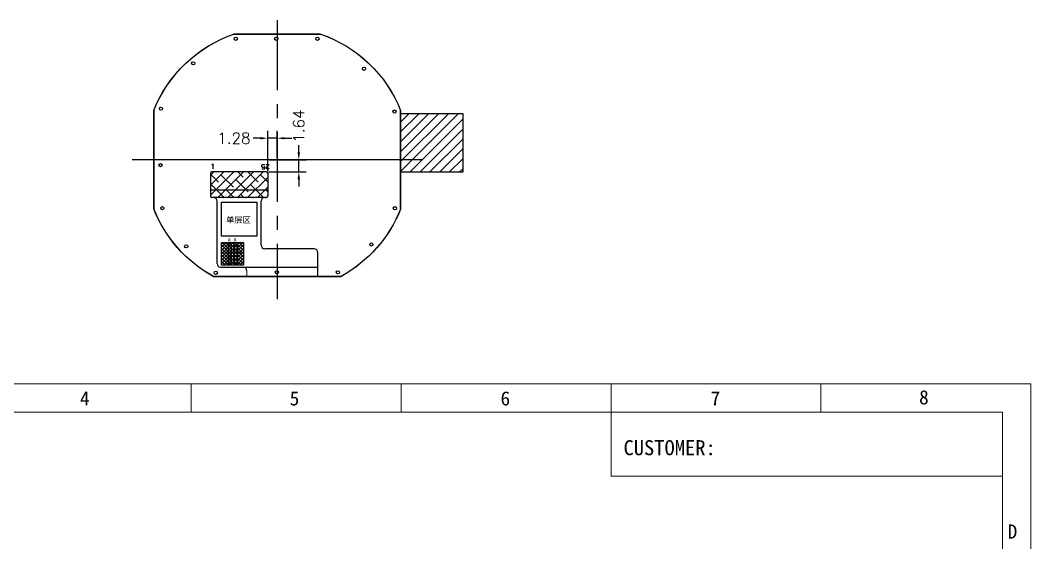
# Model space of a CAD drawing. Header units: millimetres. Extents: x 1040 to 3675, y 249 to 975.
# Drawn here: x 3331.8 to 3469.6, y 903.3 to 974.5 of the extents above; entities that cross this region are included whole.
import ezdxf

# ---------------------------------------------------------------- set-up
doc = ezdxf.new("R2010")
doc.units = ezdxf.units.MM
doc.linetypes.add('CENTER', pattern=[50.8, 31.75, -6.35, 6.35, -6.35])
for name, color, linetype in [('BL', 6, 'Continuous'), ('dim', 3, 'Continuous'), ('FPC', 33, 'Continuous'), ('KeepOutLayer', 6, 'Continuous'), ('L63', 3, 'Continuous'), ('TopOverlay', 2, 'Continuous'), ('保护膜', 3, 'Continuous')]:
    doc.layers.add(name, color=color, linetype=linetype)
doc.styles.get("Standard").update_dxf_attribs({"font": 'txt', "bigfont": 'gbcbig.shx'})
doc.styles.add('宋体', font='')
doc.styles.get('宋体').set_extended_font_data('SimSun')
doc.dimstyles.new('ISO-25$0', dxfattribs={"dimtxt": 1.5, "dimasz": 1, "dimexe": 1, "dimexo": 0.3, "dimgap": 0.6, "dimtad": 0, "dimdsep": 46, "dimtxsty": 'Standard', "dimcen": 0, "dimadec": 0, "dimazin": 0, "dimtfac": 1, "dimtmove": 0, "dimatfit": 3, "dimfxl": 1, "dimarcsym": 0})

# ---------------------------------------------------------------- blocks, each defined once
blk = doc.blocks.new('*D409')
at = {"color": 0, "lineweight": -2, "transparency": 16777216}
for p, q in [((3365.53, 953.96), (3365.53, 959.44)), ((3366.81, 955.8), (3366.81, 959.44)), ((3364.53, 958.44), (3363.53, 958.44)), ((3366.81, 958.44), (3365.53, 958.44)), ((3367.81, 958.44), (3368.81, 958.44))]:
    blk.add_line(p, q, dxfattribs=at)
at = {"color": 0, "transparency": 16777216}
for points in [[(3364.53, 958.6), (3364.53, 958.27), (3365.53, 958.44)], [(3367.81, 958.6), (3367.81, 958.27), (3366.81, 958.44)]]:
    blk.add_solid(points, dxfattribs=at)
at = {"layer": 'Defpoints', "color": 0, "transparency": 16777216}
for p in [(3366.81, 958.44), (3366.81, 955.5), (3365.53, 953.66)]:
    blk.add_point(p, dxfattribs=at)
at = {"color": 0, "transparency": 16777216, "insert": (3360.93, 958.44), "char_height": 1.5, "attachment_point": 5}
blk.add_mtext('1.28', dxfattribs=at)
blk = doc.blocks.new('*D410')
at = {"color": 0, "lineweight": -2, "transparency": 16777216}
for p, q in [((3369.77, 956.5), (3369.77, 957.5)), ((3365.83, 955.5), (3370.77, 955.5)), ((3369.77, 953.86), (3369.77, 955.5)), ((3365.63, 953.86), (3370.77, 953.86)), ((3369.77, 952.86), (3369.77, 951.86))]:
    blk.add_line(p, q, dxfattribs=at)
at = {"color": 0, "transparency": 16777216}
for points in [[(3369.6, 956.5), (3369.94, 956.5), (3369.77, 955.5)], [(3369.6, 952.86), (3369.94, 952.86), (3369.77, 953.86)]]:
    blk.add_solid(points, dxfattribs=at)
at = {"layer": 'Defpoints', "color": 0, "transparency": 16777216}
for p in [(3365.53, 955.5), (3369.77, 955.5), (3365.33, 953.86)]:
    blk.add_point(p, dxfattribs=at)
at = {"color": 0, "transparency": 16777216, "insert": (3369.77, 960.1), "char_height": 1.5, "attachment_point": 5, "rotation": 90}
blk.add_mtext('1.64', dxfattribs=at)

msp = doc.modelspace()

# ---------------------------------------------------------------- hatches: boundary and pattern name
h = msp.add_hatch()
h.set_pattern_fill('ANSI31', color=2, scale=0.3, style=0)
h.set_pattern_definition([(45, (-3157.0145, 2143.8843), (-0.67351921, 0.67351921), [])])
h.paths.add_polyline_path([(3392.1229, 961.8035), (3383.6582, 961.8035), (3383.6582, 953.8035), (3392.1229, 953.8035)])
h = msp.add_hatch()
h.set_pattern_fill('ANSI38', color=256, scale=0.3, style=0)
h.set_pattern_definition([(225, (3754.5142, 656.4509), (0.6735192, -0.6735192), []), (315, (3754.5142, 656.4509), (2.0205576, -0.6735192), [2.38125, -1.42875])])
h.paths.add_polyline_path([(3357.727, 951.1614, -1), (3357.727, 951.1564), (3357.727, 950.5589, 0.41421356), (3357.927, 950.3589), (3358.127, 950.3589), (3359.5245, 950.3589, -1), (3359.5295, 950.3589), (3360.5245, 950.3589, -1), (3360.5295, 950.3589), (3361.5245, 950.3589, -1), (3361.5295, 950.3589), (3362.5245, 950.3589, -1), (3362.5295, 950.3589), (3363.5245, 950.3589, -1.00101677), (3363.5295, 950.3589), (3365.227, 950.3589), (3365.327, 950.3589, 0.41421356), (3365.527, 950.5589), (3365.527, 953.6589, 0.41421356), (3365.327, 953.8589), (3357.927, 953.8589, 0.41421356), (3357.727, 953.6589)])
h.paths.add_polyline_path([(3363.5295, 950.3589, 1), (3363.5245, 950.3589, -1)], flags=17)
at = {"layer": '保护膜'}
h = msp.add_hatch(dxfattribs=at)
h.set_pattern_fill('ANSI37', color=2, scale=0.1, style=0)
h.set_pattern_definition([(225, (6495.96947, 634.1438), (0.224506403, -0.224506403), []), (315, (6495.96947, 634.1438), (0.224506403, 0.224506403), [])])
h.paths.add_polyline_path([(3362.2407, 941.1575), (3362.2407, 944.2525), (3359.2296, 944.2525), (3359.2296, 941.1575)])

# ---------------------------------------------------------------- linework, layer by layer
for p, q in [((3357.727, 953.6589), (3357.727, 950.5589)), ((3365.327, 953.8589), (3357.927, 953.8589)), ((3365.527, 953.6589), (3365.527, 950.5589)), ((3365.527, 951.3589), (3357.727, 951.3589)), ((3358.127, 950.3589), (3357.927, 950.3589)), ((3365.227, 950.3589), (3358.027, 950.3589)), ((3358.627, 941.3688), (3358.627, 949.8589)), ((3364.627, 943.8589), (3364.627, 949.8589)), ((3365.127, 950.3589), (3365.327, 950.3589)), ((3371.8632, 943.3589), (3365.127, 943.3589))]:
    msp.add_line(p, q)
at = {"lineweight": 0}
for p, q in [((3240.6284, 924.9533), (3469.5749, 924.9533)), ((3355.1017, 921.099), (3355.1017, 924.9533)), ((3355.1017, 922.519), (3355.1017, 924.9533)), ((3383.72, 921.099), (3383.72, 924.9533)), ((3412.3383, 921.099), (3412.3383, 924.9533)), ((3440.9566, 924.9533), (3440.9566, 921.099)), ((3469.5749, 924.9533), (3469.5749, 763.072)), ((3355.1017, 921.2279), (3355.1017, 922.519)), ((3244.4828, 921.099), (3465.7206, 921.099)), ((3465.7206, 921.099), (3244.4828, 921.099)), ((3465.7206, 921.099), (3465.7206, 766.9263)), ((3465.7206, 766.9263), (3465.7206, 921.099))]:
    msp.add_line(p, q, dxfattribs=at)
at = {"color": 2}
msp.add_lwpolyline([(3383.6582, 961.8035), (3392.1229, 961.8035), (3392.1229, 953.8035), (3383.6582, 953.8035)], close=True, dxfattribs=at)
msp.add_lwpolyline([(3364.0634, 945.0994), (3359.2137, 945.0994), (3359.2137, 949.7337), (3364.0634, 949.7337)], close=True)
at = {"linetype": 'ByBlock', "lineweight": 0, "const_width": 0.137}
msp.add_lwpolyline([(3412.3383, 921.099), (3412.3383, 912.3717), (3465.7206, 912.3717)], dxfattribs=at)
for centre in [(3361.1712, 971.9985), (3366.6867, 971.9985), (3372.3134, 971.9985), (3355.3777, 968.6503), (3378.6629, 967.9026), (3350.9767, 962.4696), (3382.8158, 962.0784), (3350.9136, 954.7694), (3351.1626, 948.9084), (3382.8745, 948.8979), (3354.415, 943.7055), (3379.6573, 943.9572), (3358.4432, 940.1032), (3366.7738, 940.1699), (3375.1036, 940.1699)]:
    msp.add_circle(centre, 0.2218)
for centre, radius, start, end in [((3357.927, 953.6589), 0.2, 90, 180), ((3365.327, 953.6589), 0.2, 0, 90), ((3357.927, 950.5589), 0.2, 180, 270), ((3358.127, 949.8589), 0.5, 0, 90), ((3365.127, 949.8589), 0.5, 90, 180), ((3365.327, 950.5589), 0.2, 270, 0), ((3365.127, 943.8589), 0.5, 180, 270), ((3371.8632, 942.8589), 0.5, 360, 90), ((3359.127, 941.3688), 0.5, 180, 270)]:
    msp.add_arc(centre, radius, start, end)
at = {"layer": 'BL', "color": 0}
for p, q in [((3372.7291, 972.6331), (3360.9152, 972.6331)), ((3349.9982, 962.2324), (3349.9982, 948.7738)), ((3383.6582, 948.8041), (3383.6582, 962.2021)), ((3358.1138, 939.6131), (3375.5306, 939.6131)), ((3375.5306, 939.6131), (3358.1138, 939.6131))]:
    msp.add_line(p, q, dxfattribs=at)
msp.add_lwpolyline([(3375.5306, 939.6131), (3358.1138, 939.6131, -0.17442878), (3349.9861, 948.8041), (3349.9861, 962.2021, -0.21838686), (3360.9152, 972.6331), (3363.6222, 972.6331), (3370.0222, 972.6331), (3372.7291, 972.6331, -0.21791488), (3383.6461, 962.2324), (3383.6461, 948.7738, -0.17396457)], format="xyb", close=True, dxfattribs=at)
at = {"layer": 'BL', "color": 4}
msp.add_lwpolyline([(3375.5427, 939.6131), (3358.1259, 939.6131, -0.17442878), (3349.9982, 948.8041), (3349.9982, 962.2021, -0.21838686), (3360.9273, 972.6331), (3363.6343, 972.6331), (3370.0343, 972.6331), (3372.7412, 972.6331, -0.21791488), (3383.6582, 962.2324), (3383.6582, 948.7738, -0.17396457)], format="xyb", close=True, dxfattribs=at)
at = {"layer": 'dim', "color": 1}
msp.add_line((3386.5507, 955.5031), (3347.0694, 955.5031), dxfattribs=at)
at = {"layer": 'dim'}
for p, q in [((3372.3632, 939.6131), (3372.3632, 942.8589)), ((3359.127, 940.8688), (3362.198, 940.8688)), ((3362.198, 940.8688), (3372.3632, 940.8688))]:
    msp.add_line(p, q, dxfattribs=at)
for points in [[(3360.5626, 941.3242), (3360.1626, 941.3242), (3360.1626, 943.9242), (3360.5626, 943.9242)], [(3361.3626, 941.3242), (3360.9626, 941.3242), (3360.9626, 943.9242), (3361.3626, 943.9242)]]:
    msp.add_lwpolyline(points, close=True, dxfattribs=at)
msp.add_arc((3362.198, 940.3688), 0.5, 0, 90, dxfattribs=at)
at = {"layer": 'FPC', "color": 1, "linetype": 'CENTER', "ltscale": 0.3}
msp.add_line((3366.8101, 974.5197), (3366.8101, 936.4865), dxfattribs=at)
at = {"layer": 'FPC'}
for p, q in [((3361.6513, 942.9217), (3359.874, 942.9217)), ((3360.1626, 942.9217), (3360.1626, 942.4885)), ((3360.5626, 942.9217), (3360.5626, 942.4885)), ((3360.9626, 942.9217), (3360.9626, 942.0297)), ((3361.3626, 942.9217), (3361.3626, 942.0297)), ((3360.1626, 942.1885), (3360.1626, 941.3217)), ((3360.5626, 941.3242), (3360.1626, 941.3242)), ((3360.1626, 941.3242), (3360.5626, 941.3242)), ((3360.5626, 941.3217), (3360.1626, 941.3217)), ((3360.1626, 941.3217), (3360.5626, 941.3217)), ((3360.5626, 942.1885), (3360.5626, 941.3217)), ((3360.9626, 941.7297), (3360.9626, 941.3217)), ((3361.3626, 941.3242), (3360.9626, 941.3242)), ((3360.9626, 941.3242), (3361.3626, 941.3242)), ((3361.3626, 941.3217), (3360.9626, 941.3217)), ((3360.9626, 941.3217), (3361.3626, 941.3217)), ((3361.3626, 941.7297), (3361.3626, 941.3217))]:
    msp.add_line(p, q, dxfattribs=at)
at = {"layer": 'FPC', "lineweight": 5}
msp.add_line((3362.698, 940.3688), (3362.698, 939.6131), dxfattribs=at)
at = {"layer": 'FPC'}
for centre in [(3360.3626, 942.3385), (3361.1626, 941.8797)]:
    msp.add_circle(centre, 0.11, dxfattribs=at)
for centre, radius, start, end in [((3359.874, 942.7217), 0.2, 90, 180), ((3360.3626, 942.3385), 0.25, 143.130102, 216.869898), ((3360.3626, 942.3385), 0.25, 323.130102, 36.869898), ((3361.6513, 942.7217), 0.2, 0, 90), ((3361.1626, 941.8797), 0.25, 143.130102, 216.869898), ((3361.1626, 941.8797), 0.25, 323.130102, 36.869898)]:
    msp.add_arc(centre, radius, start, end, dxfattribs=at)
at = {"layer": 'KeepOutLayer'}
for p, q in [((3358.127, 954.8589), (3357.9271, 954.8589)), ((3357.9271, 954.8589), (3358.027, 954.8589)), ((3358.027, 954.8589), (3358.027, 954.2591)), ((3358.027, 954.2591), (3358.127, 954.3591)), ((3364.7273, 954.7589), (3364.8273, 954.8589)), ((3364.7273, 954.559), (3364.7273, 954.7589)), ((3364.8273, 954.459), (3364.7273, 954.559)), ((3364.7273, 954.2591), (3365.1272, 954.2591)), ((3364.8273, 954.8589), (3365.0272, 954.8589)), ((3364.9273, 954.459), (3364.8273, 954.459)), ((3365.1272, 954.559), (3364.9273, 954.459)), ((3365.0272, 954.8589), (3365.1272, 954.7589)), ((3365.1272, 954.2591), (3365.1272, 954.559)), ((3365.3271, 954.8589), (3365.727, 954.8589)), ((3365.727, 954.8589), (3365.3271, 954.459)), ((3365.3271, 954.459), (3365.3271, 954.3591)), ((3365.3271, 954.3591), (3365.4271, 954.2591)), ((3365.4271, 954.2591), (3365.627, 954.2591)), ((3365.627, 954.2591), (3365.727, 954.3591))]:
    msp.add_line(p, q, dxfattribs=at)
at = {"layer": 'TopOverlay'}
for centre, start, end in [((3359.527, 950.3589), 0, 180), ((3359.527, 950.3589), 180, 0), ((3360.527, 950.3589), 0, 180), ((3360.527, 950.3589), 180, 0), ((3361.527, 950.3589), 0, 180), ((3361.527, 950.3589), 180, 0), ((3362.527, 950.3589), 0, 180), ((3362.527, 950.3589), 180, 0), ((3363.527, 950.3589), 0, 180), ((3363.527, 950.3589), 180, 0)]:
    msp.add_arc(centre, 0.0025, start, end, dxfattribs=at)
at = {"layer": '保护膜', "color": 2}
msp.add_lwpolyline([(3362.2407, 941.1575), (3359.2296, 941.1575), (3359.2296, 944.2525), (3362.2407, 944.2525)], close=True, dxfattribs=at)

# ---------------------------------------------------------------- texts
at = {"lineweight": 0, "style": '宋体'}
for s, p in [('4', (3339.9345, 922.0237)), ('5', (3368.525, 922.0237)), ('6', (3397.2767, 922.0237)), ('7', (3425.9209, 922.0237)), ('8', (3454.3502, 922.1745)), ('D', (3466.4225, 903.8783))]:
    msp.add_text(s, height=1.9272, dxfattribs=at).set_placement(p)
at = {"linetype": 'ByBlock', "lineweight": 0, "insert": (3414.037, 917.2977), "char_height": 2.0556, "width": 22.113025, "attachment_point": 1, "style": '宋体'}
msp.add_mtext('CUSTOMER:', dxfattribs=at)
at = {"layer": 'FPC', "color": 0, "char_height": 0.5, "width": 0.21005, "attachment_point": 9}
for s, insert in [('{\\fSimSun|b0|i0|c134|p2;K}', (3360.487, 944.3271)), ('{\\fSimSun|b0|i0|c134|p2;A}', (3361.288, 944.3227))]:
    msp.add_mtext(s, dxfattribs=dict(at, insert=insert))
at = {"layer": 'L63', "lineweight": 5, "insert": (3363.2211, 946.816), "char_height": 0.8, "width": 6.183876, "attachment_point": 9}
msp.add_mtext('{\\fSimSun|b0|i0|c134|p2;单层区}', dxfattribs=at)

# ---------------------------------------------------------------- dimensions: what is measured, and where the dimension line sits
dim = msp.add_linear_dim(base=(3369.7686, 955.5031), p1=(3365.327, 953.8589), p2=(3365.527, 955.5031), angle=90, dimstyle='ISO-25$0', override={"dimarcsym": 1})
dim.commit()
dim.dimension.update_dxf_attribs({"geometry": '*D410', "text_midpoint": (3369.7686, 960.1031)})
dim = msp.add_linear_dim(base=(3366.8101, 958.4378), p1=(3365.527, 953.6589), p2=(3366.8101, 955.5031), dimstyle='ISO-25$0', override={"dimarcsym": 1})
dim.commit()
dim.dimension.update_dxf_attribs({"geometry": '*D409', "text_midpoint": (3360.927, 958.4378), "dimtype": 160})

doc.saveas('drawing.dxf')
